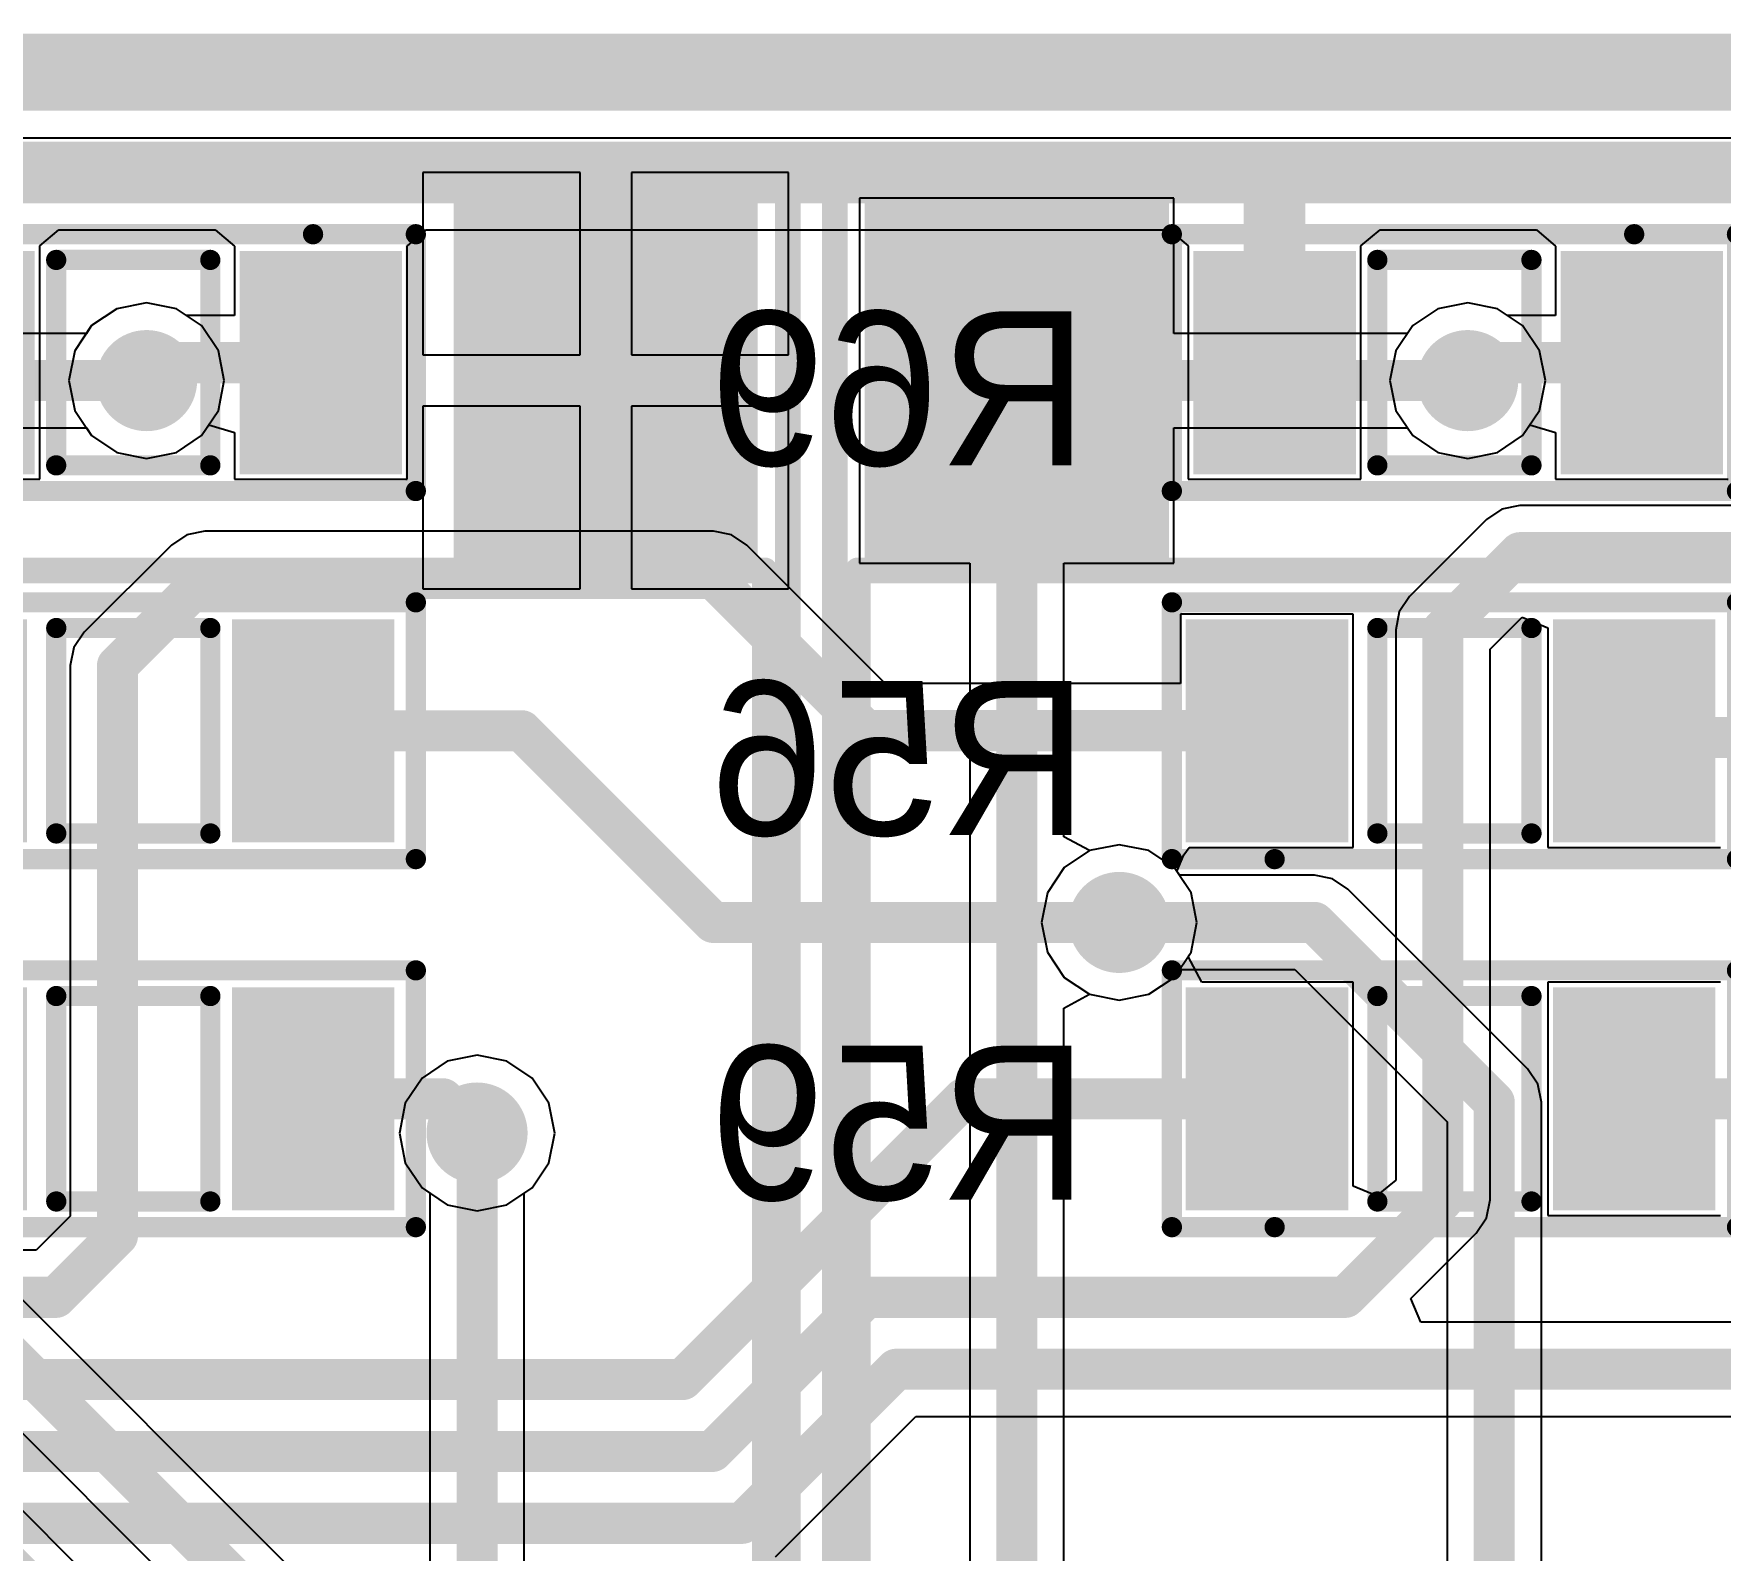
# Model space of a CAD drawing. Header units: millimetres. Extents: x 3.6 to 6.79, y 1.07 to 2.73.
# Drawn here: x 3.9997 to 4.328, y 2.4388 to 2.734 of the extents above; entities that cross this region are included whole.
import ezdxf

# ---------------------------------------------------------------- set-up
doc = ezdxf.new("R2010")
doc.units = ezdxf.units.MM
doc.header["$MEASUREMENT"] = 0
for name, color, linetype in [('BottomLayer', 5, 'Continuous'), ('BottomOverlay', 54, 'Continuous'), ('BottomPaste', 16, 'Continuous'), ('BottomSolder', 6, 'Continuous'), ('KeepOutLayer', 6, 'Continuous'), ('Mechanical15', 56, 'Continuous'), ('MidLayer1', 16, 'Continuous'), ('MidLayer2', 76, 'Continuous'), ('MultiLayer', 9, 'Continuous'), ('TopLayer', 1, 'Continuous'), ('TopOverlay', 2, 'Continuous'), ('TopPaste', 8, 'Continuous'), ('TopSolder', 216, 'Continuous'), ('ViaHoleLayer', 16, 'Continuous')]:
    doc.layers.add(name, color=color, linetype=linetype)

# ---------------------------------------------------------------- blocks, each defined once
blk = doc.blocks.new('SW2_SMD_31')
at = {"layer": 'Mechanical15', "const_width": 0.005}
for points in [[(-0.19685, 0.12402), (0.19685, 0.12402)], [(0.19685, 0.12402), (0.19685, -0.12402)]]:
    blk.add_lwpolyline(points, dxfattribs=at)
at = {"layer": 'Mechanical15', "const_width": 0.0025}
blk.add_lwpolyline([(0.1956, 0.12402, 1), (0.1981, 0.12402, 1)], format="xyb", close=True, dxfattribs=at)
blk.add_lwpolyline([(0.1956, 0.12402, 1), (0.1981, 0.12402, 1)], format="xyb", close=True, dxfattribs=at)
at = {"layer": 'TopLayer'}
blk.add_solid([(0.12598, 0.06299), (0.18701, 0.06299), (0.12598, 0.11417), (0.18701, 0.11417)], dxfattribs=at)
at = {"layer": 'TopOverlay', "const_width": 0.005}
for points in [[(-0.11955, 0.11955), (0.11955, 0.11955)], [(0.11955, 0.11955), (0.11955, -0.11955)]]:
    blk.add_lwpolyline(points, dxfattribs=at)
at = {"layer": 'TopOverlay', "const_width": 0.0025}
blk.add_lwpolyline([(0.1183, 0.11955, 1), (0.1208, 0.11955, 1)], format="xyb", close=True, dxfattribs=at)
blk.add_lwpolyline([(0.1183, 0.11955, 1), (0.1208, 0.11955, 1)], format="xyb", close=True, dxfattribs=at)
at = {"layer": 'TopPaste'}
blk.add_solid([(0.12598, 0.06299), (0.18701, 0.06299), (0.12598, 0.11417), (0.18701, 0.11417)], dxfattribs=at)
at = {"layer": 'TopSolder'}
blk.add_solid([(0.12198, 0.05899), (0.19101, 0.05899), (0.12198, 0.11817), (0.19101, 0.11817)], dxfattribs=at)
blk = doc.blocks.new('SW2_SMD_32')
at = {"layer": 'Mechanical15', "const_width": 0.005}
for points in [[(0.19685, 0.12402), (0.19685, -0.12402)], [(-0.19685, -0.12402), (0.19685, -0.12402)]]:
    blk.add_lwpolyline(points, dxfattribs=at)
at = {"layer": 'Mechanical15', "const_width": 0.0025}
blk.add_lwpolyline([(0.1956, -0.12402, 1), (0.1981, -0.12402, 1)], format="xyb", close=True, dxfattribs=at)
blk.add_lwpolyline([(0.1956, -0.12402, 1), (0.1981, -0.12402, 1)], format="xyb", close=True, dxfattribs=at)
at = {"layer": 'TopLayer'}
blk.add_solid([(0.12598, -0.11417), (0.18701, -0.11417), (0.12598, -0.06299), (0.18701, -0.06299)], dxfattribs=at)
at = {"layer": 'TopOverlay', "const_width": 0.005}
for points in [[(0.11955, 0.11955), (0.11955, -0.11955)], [(-0.11955, -0.11955), (0.11955, -0.11955)]]:
    blk.add_lwpolyline(points, dxfattribs=at)
at = {"layer": 'TopOverlay', "const_width": 0.0025}
blk.add_lwpolyline([(0.1183, -0.11955, 1), (0.1208, -0.11955, 1)], format="xyb", close=True, dxfattribs=at)
blk.add_lwpolyline([(0.1183, -0.11955, 1), (0.1208, -0.11955, 1)], format="xyb", close=True, dxfattribs=at)
at = {"layer": 'TopPaste'}
blk.add_solid([(0.12598, -0.11417), (0.18701, -0.11417), (0.12598, -0.06299), (0.18701, -0.06299)], dxfattribs=at)
at = {"layer": 'TopSolder'}
blk.add_solid([(0.12198, -0.11817), (0.19101, -0.11817), (0.12198, -0.05899), (0.19101, -0.05899)], dxfattribs=at)
blk = doc.blocks.new('RES_SMD_0603_B_47')
at = {"layer": 'BottomLayer'}
for points in [[(-0.04681, -0.01772), (-0.02319, -0.01772), (-0.04681, 0.01772), (-0.02319, 0.01772)], [(0.02468, -0.01772), (0.0483, -0.01772), (0.02468, 0.01771), (0.0483, 0.01771)]]:
    blk.add_solid(points, dxfattribs=at)
at = {"layer": 'BottomOverlay', "const_width": 0.00394}
for points in [[(-0.055, 0.025), (0.035, 0.025)], [(-0.055, -0.025), (-0.055, 0.025)], [(0.035, 0.025), (0.055, 0.025)], [(0.055, -0.025), (0.055, 0.025)], [(-0.015, 0.02), (0.015, 0.02)], [(-0.015, -0.02), (-0.015, 0.02)], [(0.015, -0.02), (0.015, 0.02)], [(-0.015, -0.02), (0.015, -0.02)], [(-0.055, -0.025), (0.055, -0.025)]]:
    blk.add_lwpolyline(points, dxfattribs=at)
at = {"layer": 'BottomOverlay', "const_width": 0.00197}
for points in [[(-0.05599, 0.025, 1), (-0.05402, 0.025, 1)], [(-0.05599, 0.025, 1), (-0.05402, 0.025, 1)], [(0.03401, 0.025, 1), (0.03598, 0.025, 1)], [(0.03401, 0.025, 1), (0.03598, 0.025, 1)], [(0.05401, 0.025, 1), (0.05598, 0.025, 1)], [(0.05401, 0.025, 1), (0.05598, 0.025, 1)], [(-0.01599, 0.02, 1), (-0.01402, 0.02, 1)], [(-0.01599, 0.02, 1), (-0.01402, 0.02, 1)], [(0.01401, 0.02, 1), (0.01598, 0.02, 1)], [(0.01401, 0.02, 1), (0.01598, 0.02, 1)], [(-0.01599, -0.02, 1), (-0.01402, -0.02, 1)], [(-0.01599, -0.02, 1), (-0.01402, -0.02, 1)], [(0.01401, -0.02, 1), (0.01598, -0.02, 1)], [(0.01401, -0.02, 1), (0.01598, -0.02, 1)], [(-0.05599, -0.025, 1), (-0.05402, -0.025, 1)], [(-0.05599, -0.025, 1), (-0.05402, -0.025, 1)], [(0.05401, -0.025, 1), (0.05598, -0.025, 1)], [(0.05401, -0.025, 1), (0.05598, -0.025, 1)]]:
    blk.add_lwpolyline(points, format="xyb", close=True, dxfattribs=at)
at = {"layer": 'BottomPaste'}
for points in [[(-0.04681, -0.01772), (-0.02319, -0.01772), (-0.04681, 0.01772), (-0.02319, 0.01772)], [(0.02468, -0.01772), (0.0483, -0.01772), (0.02468, 0.01771), (0.0483, 0.01771)]]:
    blk.add_solid(points, dxfattribs=at)
at = {"layer": 'BottomSolder'}
for points in [[(-0.05081, -0.02172), (-0.01919, -0.02172), (-0.05081, 0.02172), (-0.01919, 0.02172)], [(0.02068, -0.02172), (0.0523, -0.02172), (0.02068, 0.02171), (0.0523, 0.02171)]]:
    blk.add_solid(points, dxfattribs=at)
blk = doc.blocks.new('RES_SMD_0603_B_48')
at = {"layer": 'BottomLayer'}
for points in [[(-0.04681, -0.01772), (-0.02319, -0.01772), (-0.04681, 0.01772), (-0.02319, 0.01772)], [(0.02468, -0.01772), (0.0483, -0.01772), (0.02468, 0.01771), (0.0483, 0.01771)]]:
    blk.add_solid(points, dxfattribs=at)
at = {"layer": 'BottomOverlay', "const_width": 0.00394}
for points in [[(-0.055, 0.025), (0.035, 0.025)], [(-0.055, -0.025), (-0.055, 0.025)], [(0.035, 0.025), (0.055, 0.025)], [(0.055, -0.025), (0.055, 0.025)], [(-0.015, 0.02), (0.015, 0.02)], [(-0.015, -0.02), (-0.015, 0.02)], [(0.015, -0.02), (0.015, 0.02)], [(-0.015, -0.02), (0.015, -0.02)], [(-0.055, -0.025), (0.055, -0.025)]]:
    blk.add_lwpolyline(points, dxfattribs=at)
at = {"layer": 'BottomOverlay', "const_width": 0.00197}
for points in [[(-0.05599, 0.025, 1), (-0.05402, 0.025, 1)], [(-0.05599, 0.025, 1), (-0.05402, 0.025, 1)], [(0.03401, 0.025, 1), (0.03598, 0.025, 1)], [(0.03401, 0.025, 1), (0.03598, 0.025, 1)], [(0.05401, 0.025, 1), (0.05598, 0.025, 1)], [(0.05401, 0.025, 1), (0.05598, 0.025, 1)], [(-0.01599, 0.02, 1), (-0.01402, 0.02, 1)], [(-0.01599, 0.02, 1), (-0.01402, 0.02, 1)], [(0.01401, 0.02, 1), (0.01598, 0.02, 1)], [(0.01401, 0.02, 1), (0.01598, 0.02, 1)], [(-0.01599, -0.02, 1), (-0.01402, -0.02, 1)], [(-0.01599, -0.02, 1), (-0.01402, -0.02, 1)], [(0.01401, -0.02, 1), (0.01598, -0.02, 1)], [(0.01401, -0.02, 1), (0.01598, -0.02, 1)], [(-0.05599, -0.025, 1), (-0.05402, -0.025, 1)], [(-0.05599, -0.025, 1), (-0.05402, -0.025, 1)], [(0.05401, -0.025, 1), (0.05598, -0.025, 1)], [(0.05401, -0.025, 1), (0.05598, -0.025, 1)]]:
    blk.add_lwpolyline(points, format="xyb", close=True, dxfattribs=at)
at = {"layer": 'BottomPaste'}
for points in [[(-0.04681, -0.01772), (-0.02319, -0.01772), (-0.04681, 0.01772), (-0.02319, 0.01772)], [(0.02468, -0.01772), (0.0483, -0.01772), (0.02468, 0.01771), (0.0483, 0.01771)]]:
    blk.add_solid(points, dxfattribs=at)
at = {"layer": 'BottomSolder'}
for points in [[(-0.05081, -0.02172), (-0.01919, -0.02172), (-0.05081, 0.02172), (-0.01919, 0.02172)], [(0.02068, -0.02172), (0.0523, -0.02172), (0.02068, 0.02171), (0.0523, 0.02171)]]:
    blk.add_solid(points, dxfattribs=at)
blk = doc.blocks.new('RES_SMD_0603_B_66')
at = {"layer": 'BottomLayer'}
for points in [[(-0.04681, -0.01772), (-0.02319, -0.01772), (-0.04681, 0.01772), (-0.02319, 0.01772)], [(0.02468, -0.01772), (0.0483, -0.01772), (0.02468, 0.01771), (0.0483, 0.01771)]]:
    blk.add_solid(points, dxfattribs=at)
at = {"layer": 'BottomOverlay', "const_width": 0.00394}
for points in [[(0.035, 0.025), (-0.055, 0.025)], [(-0.055, 0.025), (-0.055, -0.025)], [(0.055, 0.025), (0.035, 0.025)], [(0.055, 0.025), (0.055, -0.025)], [(0.015, 0.02), (-0.015, 0.02)], [(-0.015, 0.02), (-0.015, -0.02)], [(0.015, 0.02), (0.015, -0.02)], [(0.015, -0.02), (-0.015, -0.02)], [(0.055, -0.025), (-0.055, -0.025)]]:
    blk.add_lwpolyline(points, dxfattribs=at)
at = {"layer": 'BottomOverlay', "const_width": 0.00197}
for points in [[(-0.05599, 0.025, 1), (-0.05402, 0.025, 1)], [(-0.05599, 0.025, 1), (-0.05402, 0.025, 1)], [(0.03401, 0.025, 1), (0.03598, 0.025, 1)], [(0.03401, 0.025, 1), (0.03598, 0.025, 1)], [(0.05401, 0.025, 1), (0.05598, 0.025, 1)], [(0.05401, 0.025, 1), (0.05598, 0.025, 1)], [(-0.01599, 0.02, 1), (-0.01402, 0.02, 1)], [(-0.01599, 0.02, 1), (-0.01402, 0.02, 1)], [(0.01401, 0.02, 1), (0.01598, 0.02, 1)], [(0.01401, 0.02, 1), (0.01598, 0.02, 1)], [(-0.01599, -0.02, 1), (-0.01402, -0.02, 1)], [(-0.01599, -0.02, 1), (-0.01402, -0.02, 1)], [(0.01401, -0.02, 1), (0.01598, -0.02, 1)], [(0.01401, -0.02, 1), (0.01598, -0.02, 1)], [(-0.05599, -0.025, 1), (-0.05402, -0.025, 1)], [(-0.05599, -0.025, 1), (-0.05402, -0.025, 1)], [(0.05401, -0.025, 1), (0.05598, -0.025, 1)], [(0.05401, -0.025, 1), (0.05598, -0.025, 1)]]:
    blk.add_lwpolyline(points, format="xyb", close=True, dxfattribs=at)
at = {"layer": 'BottomPaste'}
for points in [[(-0.04681, -0.01772), (-0.02319, -0.01772), (-0.04681, 0.01772), (-0.02319, 0.01772)], [(0.02468, -0.01772), (0.0483, -0.01772), (0.02468, 0.01771), (0.0483, 0.01771)]]:
    blk.add_solid(points, dxfattribs=at)
at = {"layer": 'BottomSolder'}
for points in [[(-0.05081, -0.02172), (-0.01919, -0.02172), (-0.05081, 0.02172), (-0.01919, 0.02172)], [(0.02068, -0.02172), (0.0523, -0.02172), (0.02068, 0.02171), (0.0523, 0.02171)]]:
    blk.add_solid(points, dxfattribs=at)
blk = doc.blocks.new('RES_SMD_0603_B_67')
at = {"layer": 'BottomLayer'}
for points in [[(-0.04681, -0.01772), (-0.02319, -0.01772), (-0.04681, 0.01772), (-0.02319, 0.01772)], [(0.02468, -0.01772), (0.0483, -0.01772), (0.02468, 0.01771), (0.0483, 0.01771)]]:
    blk.add_solid(points, dxfattribs=at)
at = {"layer": 'BottomOverlay', "const_width": 0.00394}
for points in [[(0.035, 0.025), (-0.055, 0.025)], [(-0.055, 0.025), (-0.055, -0.025)], [(0.055, 0.025), (0.035, 0.025)], [(0.055, 0.025), (0.055, -0.025)], [(0.015, 0.02), (-0.015, 0.02)], [(-0.015, 0.02), (-0.015, -0.02)], [(0.015, 0.02), (0.015, -0.02)], [(0.015, -0.02), (-0.015, -0.02)], [(0.055, -0.025), (-0.055, -0.025)]]:
    blk.add_lwpolyline(points, dxfattribs=at)
at = {"layer": 'BottomOverlay', "const_width": 0.00197}
for points in [[(-0.05599, 0.025, 1), (-0.05402, 0.025, 1)], [(-0.05599, 0.025, 1), (-0.05402, 0.025, 1)], [(0.03401, 0.025, 1), (0.03598, 0.025, 1)], [(0.03401, 0.025, 1), (0.03598, 0.025, 1)], [(0.05401, 0.025, 1), (0.05598, 0.025, 1)], [(0.05401, 0.025, 1), (0.05598, 0.025, 1)], [(-0.01599, 0.02, 1), (-0.01402, 0.02, 1)], [(-0.01599, 0.02, 1), (-0.01402, 0.02, 1)], [(0.01401, 0.02, 1), (0.01598, 0.02, 1)], [(0.01401, 0.02, 1), (0.01598, 0.02, 1)], [(-0.01599, -0.02, 1), (-0.01402, -0.02, 1)], [(-0.01599, -0.02, 1), (-0.01402, -0.02, 1)], [(0.01401, -0.02, 1), (0.01598, -0.02, 1)], [(0.01401, -0.02, 1), (0.01598, -0.02, 1)], [(-0.05599, -0.025, 1), (-0.05402, -0.025, 1)], [(-0.05599, -0.025, 1), (-0.05402, -0.025, 1)], [(0.05401, -0.025, 1), (0.05598, -0.025, 1)], [(0.05401, -0.025, 1), (0.05598, -0.025, 1)]]:
    blk.add_lwpolyline(points, format="xyb", close=True, dxfattribs=at)
at = {"layer": 'BottomPaste'}
for points in [[(-0.04681, -0.01772), (-0.02319, -0.01772), (-0.04681, 0.01772), (-0.02319, 0.01772)], [(0.02468, -0.01772), (0.0483, -0.01772), (0.02468, 0.01771), (0.0483, 0.01771)]]:
    blk.add_solid(points, dxfattribs=at)
at = {"layer": 'BottomSolder'}
for points in [[(-0.05081, -0.02172), (-0.01919, -0.02172), (-0.05081, 0.02172), (-0.01919, 0.02172)], [(0.02068, -0.02172), (0.0523, -0.02172), (0.02068, 0.02171), (0.0523, 0.02171)]]:
    blk.add_solid(points, dxfattribs=at)
blk = doc.blocks.new('RES_SMD_0603_B_68')
at = {"layer": 'BottomLayer'}
for points in [[(-0.04681, -0.01772), (-0.02319, -0.01772), (-0.04681, 0.01772), (-0.02319, 0.01772)], [(0.02468, -0.01772), (0.0483, -0.01772), (0.02468, 0.01771), (0.0483, 0.01771)]]:
    blk.add_solid(points, dxfattribs=at)
at = {"layer": 'BottomOverlay', "const_width": 0.00394}
for points in [[(0.035, 0.025), (-0.055, 0.025)], [(-0.055, 0.025), (-0.055, -0.025)], [(0.055, 0.025), (0.035, 0.025)], [(0.055, 0.025), (0.055, -0.025)], [(0.015, 0.02), (-0.015, 0.02)], [(-0.015, 0.02), (-0.015, -0.02)], [(0.015, 0.02), (0.015, -0.02)], [(0.015, -0.02), (-0.015, -0.02)], [(0.055, -0.025), (-0.055, -0.025)]]:
    blk.add_lwpolyline(points, dxfattribs=at)
at = {"layer": 'BottomOverlay', "const_width": 0.00197}
for points in [[(-0.05599, 0.025, 1), (-0.05402, 0.025, 1)], [(-0.05599, 0.025, 1), (-0.05402, 0.025, 1)], [(0.03401, 0.025, 1), (0.03598, 0.025, 1)], [(0.03401, 0.025, 1), (0.03598, 0.025, 1)], [(0.05401, 0.025, 1), (0.05598, 0.025, 1)], [(0.05401, 0.025, 1), (0.05598, 0.025, 1)], [(-0.01599, 0.02, 1), (-0.01402, 0.02, 1)], [(-0.01599, 0.02, 1), (-0.01402, 0.02, 1)], [(0.01401, 0.02, 1), (0.01598, 0.02, 1)], [(0.01401, 0.02, 1), (0.01598, 0.02, 1)], [(-0.01599, -0.02, 1), (-0.01402, -0.02, 1)], [(-0.01599, -0.02, 1), (-0.01402, -0.02, 1)], [(0.01401, -0.02, 1), (0.01598, -0.02, 1)], [(0.01401, -0.02, 1), (0.01598, -0.02, 1)], [(-0.05599, -0.025, 1), (-0.05402, -0.025, 1)], [(-0.05599, -0.025, 1), (-0.05402, -0.025, 1)], [(0.05401, -0.025, 1), (0.05598, -0.025, 1)], [(0.05401, -0.025, 1), (0.05598, -0.025, 1)]]:
    blk.add_lwpolyline(points, format="xyb", close=True, dxfattribs=at)
at = {"layer": 'BottomPaste'}
for points in [[(-0.04681, -0.01772), (-0.02319, -0.01772), (-0.04681, 0.01772), (-0.02319, 0.01772)], [(0.02468, -0.01772), (0.0483, -0.01772), (0.02468, 0.01771), (0.0483, 0.01771)]]:
    blk.add_solid(points, dxfattribs=at)
at = {"layer": 'BottomSolder'}
for points in [[(-0.05081, -0.02172), (-0.01919, -0.02172), (-0.05081, 0.02172), (-0.01919, 0.02172)], [(0.02068, -0.02172), (0.0523, -0.02172), (0.02068, 0.02171), (0.0523, 0.02171)]]:
    blk.add_solid(points, dxfattribs=at)
blk = doc.blocks.new('RES_SMD_0603_B_69')
at = {"layer": 'BottomLayer'}
for points in [[(-0.04681, -0.01772), (-0.02319, -0.01772), (-0.04681, 0.01772), (-0.02319, 0.01772)], [(0.02468, -0.01772), (0.0483, -0.01772), (0.02468, 0.01771), (0.0483, 0.01771)]]:
    blk.add_solid(points, dxfattribs=at)
at = {"layer": 'BottomOverlay', "const_width": 0.00394}
for points in [[(0.035, 0.025), (-0.055, 0.025)], [(-0.055, 0.025), (-0.055, -0.025)], [(0.055, 0.025), (0.035, 0.025)], [(0.055, 0.025), (0.055, -0.025)], [(0.015, 0.02), (-0.015, 0.02)], [(-0.015, 0.02), (-0.015, -0.02)], [(0.015, 0.02), (0.015, -0.02)], [(0.015, -0.02), (-0.015, -0.02)], [(0.055, -0.025), (-0.055, -0.025)]]:
    blk.add_lwpolyline(points, dxfattribs=at)
at = {"layer": 'BottomOverlay', "const_width": 0.00197}
for points in [[(-0.05599, 0.025, 1), (-0.05402, 0.025, 1)], [(-0.05599, 0.025, 1), (-0.05402, 0.025, 1)], [(0.03401, 0.025, 1), (0.03598, 0.025, 1)], [(0.03401, 0.025, 1), (0.03598, 0.025, 1)], [(0.05401, 0.025, 1), (0.05598, 0.025, 1)], [(0.05401, 0.025, 1), (0.05598, 0.025, 1)], [(-0.01599, 0.02, 1), (-0.01402, 0.02, 1)], [(-0.01599, 0.02, 1), (-0.01402, 0.02, 1)], [(0.01401, 0.02, 1), (0.01598, 0.02, 1)], [(0.01401, 0.02, 1), (0.01598, 0.02, 1)], [(-0.01599, -0.02, 1), (-0.01402, -0.02, 1)], [(-0.01599, -0.02, 1), (-0.01402, -0.02, 1)], [(0.01401, -0.02, 1), (0.01598, -0.02, 1)], [(0.01401, -0.02, 1), (0.01598, -0.02, 1)], [(-0.05599, -0.025, 1), (-0.05402, -0.025, 1)], [(-0.05599, -0.025, 1), (-0.05402, -0.025, 1)], [(0.05401, -0.025, 1), (0.05598, -0.025, 1)], [(0.05401, -0.025, 1), (0.05598, -0.025, 1)]]:
    blk.add_lwpolyline(points, format="xyb", close=True, dxfattribs=at)
at = {"layer": 'BottomPaste'}
for points in [[(-0.04681, -0.01772), (-0.02319, -0.01772), (-0.04681, 0.01772), (-0.02319, 0.01772)], [(0.02468, -0.01772), (0.0483, -0.01772), (0.02468, 0.01771), (0.0483, 0.01771)]]:
    blk.add_solid(points, dxfattribs=at)
at = {"layer": 'BottomSolder'}
for points in [[(-0.05081, -0.02172), (-0.01919, -0.02172), (-0.05081, 0.02172), (-0.01919, 0.02172)], [(0.02068, -0.02172), (0.0523, -0.02172), (0.02068, 0.02171), (0.0523, 0.02171)]]:
    blk.add_solid(points, dxfattribs=at)

msp = doc.modelspace()

# ---------------------------------------------------------------- linework, layer by layer
at = {"layer": 'BottomLayer'}
for p, q in [((4.00089, 2.69272), (4.0046, 2.69583)), ((4.0046, 2.69583), (4.03505, 2.69583)), ((4.03505, 2.69583), (4.03876, 2.69271)), ((4.07238, 2.69271), (4.07609, 2.69583)), ((4.07609, 2.69583), (4.22073, 2.69583)), ((4.22073, 2.69583), (4.22444, 2.69272)), ((4.25806, 2.69272), (4.26177, 2.69583)), ((4.26177, 2.69583), (4.29222, 2.69583)), ((4.29222, 2.69583), (4.29593, 2.69271)), ((4.00089, 2.64728), (4.00089, 2.69272)), ((4.03876, 2.69271), (4.03876, 2.69083)), ((4.07238, 2.69083), (4.07238, 2.69271)), ((4.22444, 2.69272), (4.22444, 2.64728)), ((4.25806, 2.64728), (4.25806, 2.69272)), ((4.29593, 2.69271), (4.29593, 2.69083)), ((4.03876, 2.69083), (4.03876, 2.67917)), ((4.07238, 2.64728), (4.07238, 2.69083)), ((4.29593, 2.69083), (4.29593, 2.67917)), ((4.01587, 2.68048), (4.01096, 2.6772)), ((4.02166, 2.68163), (4.01587, 2.68048)), ((4.02746, 2.68048), (4.02166, 2.68163)), ((4.02941, 2.67917), (4.02746, 2.68048)), ((4.03876, 2.67917), (4.02941, 2.67917)), ((4.27304, 2.68048), (4.26813, 2.6772)), ((4.27883, 2.68163), (4.27304, 2.68048)), ((4.28463, 2.68048), (4.27883, 2.68163)), ((4.28658, 2.67917), (4.28463, 2.68048)), ((4.29593, 2.67917), (4.28658, 2.67917)), ((4.01096, 2.6772), (4.00768, 2.67229)), ((4.26813, 2.6772), (4.26485, 2.67229)), ((4.00768, 2.67229), (4.00653, 2.6665)), ((4.26485, 2.67229), (4.2637, 2.6665)), ((4.00653, 2.6665), (4.00768, 2.6607)), ((4.2637, 2.6665), (4.26485, 2.6607)), ((4.00768, 2.6607), (4.01096, 2.6558)), ((4.26485, 2.6607), (4.26813, 2.6558)), ((4.03237, 2.6558), (4.03376, 2.65788)), ((4.03376, 2.65788), (4.03876, 2.65637)), ((4.03876, 2.65637), (4.03876, 2.64728)), ((4.28953, 2.6558), (4.29093, 2.65788)), ((4.29093, 2.65788), (4.29593, 2.65637)), ((4.29593, 2.65637), (4.29593, 2.64728)), ((4.01096, 2.6558), (4.01587, 2.65251)), ((4.02746, 2.65251), (4.03237, 2.6558)), ((4.26813, 2.6558), (4.27304, 2.65251)), ((4.28463, 2.65251), (4.28953, 2.6558)), ((4.01587, 2.65251), (4.02166, 2.65136)), ((4.02166, 2.65136), (4.02746, 2.65251)), ((4.27304, 2.65251), (4.27883, 2.65136)), ((4.27883, 2.65136), (4.28463, 2.65251)), ((3.96727, 2.64728), (4.00089, 2.64728)), ((4.03876, 2.64728), (4.07238, 2.64728)), ((4.22444, 2.64728), (4.25806, 2.64728)), ((4.29593, 2.64728), (4.32955, 2.64728)), ((4.28549, 2.64148), (4.28251, 2.63949)), ((4.289, 2.64218), (4.28549, 2.64148)), ((4.382, 2.64218), (4.289, 2.64218)), ((4.02949, 2.63648), (4.02651, 2.63449)), ((4.033, 2.63718), (4.02949, 2.63648)), ((4.132, 2.63718), (4.033, 2.63718)), ((4.13551, 2.63648), (4.132, 2.63718)), ((4.13849, 2.63449), (4.13551, 2.63648)), ((4.28251, 2.63949), (4.26751, 2.62449)), ((4.02651, 2.63449), (4.00951, 2.61749)), ((4.16546, 2.60751), (4.13849, 2.63449)), ((4.26751, 2.62449), (4.26552, 2.62151)), ((4.25657, 2.62105), (4.22295, 2.62105)), ((4.22295, 2.62105), (4.22295, 2.60751)), ((4.25657, 2.57562), (4.25657, 2.62105)), ((4.26552, 2.62151), (4.26482, 2.618)), ((4.28318, 2.6142), (4.28944, 2.62046)), ((4.28944, 2.62046), (4.29444, 2.61839)), ((4.00951, 2.61749), (4.00752, 2.61451)), ((4.26482, 2.618), (4.26482, 2.51083)), ((4.29444, 2.61839), (4.29444, 2.57562)), ((4.00752, 2.61451), (4.00682, 2.611)), ((4.28318, 2.507), (4.28318, 2.6142)), ((4.00682, 2.611), (4.00682, 2.5038)), ((4.22295, 2.60751), (4.16546, 2.60751)), ((4.22222, 2.57092), (4.22356, 2.57418)), ((4.22356, 2.57418), (4.22464, 2.57562)), ((4.22464, 2.57562), (4.22743, 2.57562)), ((4.22743, 2.57562), (4.25657, 2.57562)), ((4.29444, 2.57562), (4.32806, 2.57562)), ((4.22262, 2.57033), (4.22222, 2.57092)), ((4.22498, 2.56679), (4.22262, 2.57033)), ((4.22613, 2.561), (4.22498, 2.56679)), ((4.22498, 2.55521), (4.22613, 2.561)), ((4.22443, 2.55439), (4.22498, 2.55521)), ((4.22711, 2.54939), (4.22443, 2.55439)), ((4.25657, 2.54939), (4.22711, 2.54939)), ((4.25657, 2.50962), (4.25657, 2.54939)), ((4.32806, 2.54938), (4.29444, 2.54938)), ((4.29444, 2.54938), (4.29444, 2.50395)), ((4.26109, 2.50775), (4.25657, 2.50962)), ((4.26482, 2.51083), (4.26109, 2.50775)), ((4.28248, 2.50349), (4.28318, 2.507)), ((4.00682, 2.5038), (4.0002, 2.49718)), ((4.28049, 2.50051), (4.28248, 2.50349)), ((4.29444, 2.50395), (4.32806, 2.50395)), ((4.26777, 2.4878), (4.28049, 2.50051)), ((4.0002, 2.49718), (3.86328, 2.49718)), ((4.26969, 2.48318), (4.26777, 2.4878)), ((4.3492, 2.48318), (4.26969, 2.48318)), ((4.14409, 2.43751), (4.1714, 2.46482)), ((4.1714, 2.46482), (4.353, 2.46482))]:
    msp.add_line(p, q, dxfattribs=at)
for points, const_width in [([(3.988, 2.70704), (4.24, 2.70704)], 0.012), ([(4.24, 2.70704), (4.501, 2.70704)], 0.012), ([(4.24, 2.70704), (4.24125, 2.70579)], 0.012), ([(4.24125, 2.67), (4.24125, 2.70579)], 0.012), ([(4.02166, 2.6665), (4.02516, 2.67)], 0.008), ([(4.02516, 2.67), (4.05557, 2.67)], 0.008), ([(4.27883, 2.6665), (4.28233, 2.67)], 0.008), ([(4.28233, 2.67), (4.31274, 2.67)], 0.008), ([(4.274, 2.618), (4.289, 2.633)], 0.008), ([(4.289, 2.633), (4.382, 2.633)], 0.008), ([(4.016, 2.611), (4.033, 2.628)], 0.008), ([(4.033, 2.628), (4.132, 2.628)], 0.008), ([(4.132, 2.628), (4.16166, 2.59834)], 0.008), ([(4.274, 2.507), (4.274, 2.618)], 0.008), ([(4.016, 2.5), (4.016, 2.611)], 0.008), ([(4.05408, 2.59833), (4.09467, 2.59833)], 0.008), ([(4.09467, 2.59833), (4.132, 2.561)], 0.008), ([(4.16166, 2.59834), (4.23976, 2.59834)], 0.008), ([(4.31125, 2.59833), (4.31258, 2.597)], 0.008), ([(4.31258, 2.597), (4.352, 2.597)], 0.008), ([(4.132, 2.561), (4.211, 2.561)], 0.008), ([(4.05408, 2.52667), (4.07933, 2.52667)], 0.008), ([(4.07933, 2.52667), (4.086, 2.52)], 0.008), ([(4.126, 2.472), (4.18067, 2.52667)], 0.008), ([(4.18067, 2.52667), (4.23976, 2.52667)], 0.008), ([(4.31125, 2.52667), (4.36367, 2.52667)], 0.008), ([(4.255, 2.488), (4.274, 2.507)], 0.008), ([(4.004, 2.488), (4.016, 2.5)], 0.008), ([(3.8544, 2.488), (4.004, 2.488)], 0.008), ([(4.1318, 2.458), (4.1618, 2.488)], 0.008), ([(4.1618, 2.488), (4.255, 2.488)], 0.008), ([(3.8582, 2.472), (4.126, 2.472)], 0.008), ([(4.1376, 2.444), (4.1676, 2.474)], 0.008), ([(4.1676, 2.474), (4.353, 2.474)], 0.008), ([(3.86399, 2.458), (4.1318, 2.458)], 0.008), ([(3.895, 2.444), (4.1376, 2.444)], 0.008)]:
    msp.add_lwpolyline(points, dxfattribs=dict(at, const_width=const_width))
for points, const_width in [([(4.237, 2.70704, 1), (4.243, 2.70704, 1)], 0.006), ([(4.237, 2.70704, 1), (4.243, 2.70704, 1)], 0.006), ([(4.237, 2.70704, 1), (4.243, 2.70704, 1)], 0.006), ([(4.23825, 2.70579, 1), (4.24425, 2.70579, 1)], 0.006), ([(4.23825, 2.70579, 1), (4.24425, 2.70579, 1)], 0.006), ([(4.01674, 2.6665, 1), (4.02659, 2.6665, 1)], 0.00984), ([(4.23825, 2.67, 1), (4.24425, 2.67, 1)], 0.006), ([(4.27391, 2.6665, 1), (4.28376, 2.6665, 1)], 0.00984), ([(4.02316, 2.67, 1), (4.02716, 2.67, 1)], 0.004), ([(4.02316, 2.67, 1), (4.02716, 2.67, 1)], 0.004), ([(4.05357, 2.67, 1), (4.05757, 2.67, 1)], 0.004), ([(4.28033, 2.67, 1), (4.28433, 2.67, 1)], 0.004), ([(4.28033, 2.67, 1), (4.28433, 2.67, 1)], 0.004), ([(4.31074, 2.67, 1), (4.31474, 2.67, 1)], 0.004), ([(4.01966, 2.6665, 1), (4.02367, 2.6665, 1)], 0.004), ([(4.27683, 2.6665, 1), (4.28083, 2.6665, 1)], 0.004), ([(4.287, 2.633, 1), (4.291, 2.633, 1)], 0.004), ([(4.287, 2.633, 1), (4.291, 2.633, 1)], 0.004), ([(4.031, 2.628, 1), (4.035, 2.628, 1)], 0.004), ([(4.031, 2.628, 1), (4.035, 2.628, 1)], 0.004), ([(4.13, 2.628, 1), (4.134, 2.628, 1)], 0.004), ([(4.13, 2.628, 1), (4.134, 2.628, 1)], 0.004), ([(4.272, 2.618, 1), (4.276, 2.618, 1)], 0.004), ([(4.272, 2.618, 1), (4.276, 2.618, 1)], 0.004), ([(4.014, 2.611, 1), (4.018, 2.611, 1)], 0.004), ([(4.014, 2.611, 1), (4.018, 2.611, 1)], 0.004), ([(4.05208, 2.59833, 1), (4.05608, 2.59833, 1)], 0.004), ([(4.09267, 2.59833, 1), (4.09667, 2.59833, 1)], 0.004), ([(4.09267, 2.59833, 1), (4.09667, 2.59833, 1)], 0.004), ([(4.15966, 2.59834, 1), (4.16366, 2.59834, 1)], 0.004), ([(4.15966, 2.59834, 1), (4.16366, 2.59834, 1)], 0.004), ([(4.23776, 2.59834, 1), (4.24176, 2.59834, 1)], 0.004), ([(4.30925, 2.59833, 1), (4.31325, 2.59833, 1)], 0.004), ([(4.31058, 2.597, 1), (4.31458, 2.597, 1)], 0.004), ([(4.31058, 2.597, 1), (4.31458, 2.597, 1)], 0.004), ([(4.20608, 2.561, 1), (4.21592, 2.561, 1)], 0.00984), ([(4.13, 2.561, 1), (4.134, 2.561, 1)], 0.004), ([(4.13, 2.561, 1), (4.134, 2.561, 1)], 0.004), ([(4.209, 2.561, 1), (4.213, 2.561, 1)], 0.004), ([(4.05208, 2.52667, 1), (4.05608, 2.52667, 1)], 0.004), ([(4.07733, 2.52667, 1), (4.08133, 2.52667, 1)], 0.004), ([(4.07733, 2.52667, 1), (4.08133, 2.52667, 1)], 0.004), ([(4.08108, 2.52, 1), (4.09092, 2.52, 1)], 0.00984), ([(4.17867, 2.52667, 1), (4.18267, 2.52667, 1)], 0.004), ([(4.17867, 2.52667, 1), (4.18267, 2.52667, 1)], 0.004), ([(4.23776, 2.52667, 1), (4.24176, 2.52667, 1)], 0.004), ([(4.30925, 2.52667, 1), (4.31325, 2.52667, 1)], 0.004), ([(4.084, 2.52, 1), (4.088, 2.52, 1)], 0.004), ([(4.272, 2.507, 1), (4.276, 2.507, 1)], 0.004), ([(4.272, 2.507, 1), (4.276, 2.507, 1)], 0.004), ([(4.014, 2.5, 1), (4.018, 2.5, 1)], 0.004), ([(4.014, 2.5, 1), (4.018, 2.5, 1)], 0.004), ([(4.002, 2.488, 1), (4.006, 2.488, 1)], 0.004), ([(4.002, 2.488, 1), (4.006, 2.488, 1)], 0.004), ([(4.1598, 2.488, 1), (4.1638, 2.488, 1)], 0.004), ([(4.1598, 2.488, 1), (4.1638, 2.488, 1)], 0.004), ([(4.253, 2.488, 1), (4.257, 2.488, 1)], 0.004), ([(4.253, 2.488, 1), (4.257, 2.488, 1)], 0.004), ([(4.124, 2.472, 1), (4.128, 2.472, 1)], 0.004), ([(4.124, 2.472, 1), (4.128, 2.472, 1)], 0.004), ([(4.1656, 2.474, 1), (4.1696, 2.474, 1)], 0.004), ([(4.1656, 2.474, 1), (4.1696, 2.474, 1)], 0.004), ([(4.1298, 2.458, 1), (4.1338, 2.458, 1)], 0.004), ([(4.1298, 2.458, 1), (4.1338, 2.458, 1)], 0.004), ([(4.1356, 2.444, 1), (4.1396, 2.444, 1)], 0.004), ([(4.1356, 2.444, 1), (4.1396, 2.444, 1)], 0.004)]:
    msp.add_lwpolyline(points, format="xyb", close=True, dxfattribs=dict(at, const_width=const_width))
at = {"layer": 'KeepOutLayer', "const_width": 0.015}
msp.add_lwpolyline([(3.622, 2.72654), (6.77161, 2.72654)], dxfattribs=at)
at = {"layer": 'MidLayer1'}
for p, q in [((3.63474, 2.7138), (6.75886, 2.7138)), ((4.01587, 2.68048), (4.01096, 2.6772)), ((4.02166, 2.68163), (4.01587, 2.68048)), ((4.02746, 2.68048), (4.02166, 2.68163)), ((4.03237, 2.6772), (4.02746, 2.68048)), ((4.27304, 2.68048), (4.26813, 2.6772)), ((4.27883, 2.68163), (4.27304, 2.68048)), ((4.28463, 2.68048), (4.27883, 2.68163)), ((4.28953, 2.6772), (4.28463, 2.68048)), ((4.01096, 2.6772), (4.00768, 2.67229)), ((4.03565, 2.67229), (4.03237, 2.6772)), ((4.26813, 2.6772), (4.26485, 2.67229)), ((4.29282, 2.67229), (4.28953, 2.6772)), ((4.00768, 2.67229), (4.00653, 2.6665)), ((4.0368, 2.6665), (4.03565, 2.67229)), ((4.26485, 2.67229), (4.2637, 2.6665)), ((4.29397, 2.6665), (4.29282, 2.67229)), ((4.00653, 2.6665), (4.00768, 2.6607)), ((4.03565, 2.6607), (4.0368, 2.6665)), ((4.2637, 2.6665), (4.26485, 2.6607)), ((4.29282, 2.6607), (4.29397, 2.6665)), ((4.00768, 2.6607), (4.01096, 2.6558)), ((4.03237, 2.6558), (4.03565, 2.6607)), ((4.26485, 2.6607), (4.26813, 2.6558)), ((4.28953, 2.6558), (4.29282, 2.6607)), ((4.01096, 2.6558), (4.01587, 2.65251)), ((4.02746, 2.65251), (4.03237, 2.6558)), ((4.26813, 2.6558), (4.27304, 2.65251)), ((4.28463, 2.65251), (4.28953, 2.6558)), ((4.01587, 2.65251), (4.02166, 2.65136)), ((4.02166, 2.65136), (4.02746, 2.65251)), ((4.27304, 2.65251), (4.27883, 2.65136)), ((4.27883, 2.65136), (4.28463, 2.65251)), ((4.0512, 2.43378), (3.88016, 2.60482)), ((3.86987, 2.58916), (4.03822, 2.4208)), ((4.20521, 2.57498), (4.2003, 2.5717)), ((4.211, 2.57613), (4.20521, 2.57498)), ((4.21679, 2.57498), (4.211, 2.57613)), ((4.2217, 2.5717), (4.21679, 2.57498)), ((4.2003, 2.5717), (4.19702, 2.56679)), ((4.22498, 2.56679), (4.2217, 2.5717)), ((4.19702, 2.56679), (4.19587, 2.561)), ((4.22613, 2.561), (4.22498, 2.56679)), ((4.19587, 2.561), (4.19702, 2.55521)), ((4.22498, 2.55521), (4.22613, 2.561)), ((4.19702, 2.55521), (4.2003, 2.5503)), ((4.2217, 2.5503), (4.22498, 2.55521)), ((4.2003, 2.5503), (4.20521, 2.54702)), ((4.21679, 2.54702), (4.2217, 2.5503)), ((4.20521, 2.54702), (4.211, 2.54587)), ((4.211, 2.54587), (4.21679, 2.54702)), ((4.086, 2.53513), (4.08021, 2.53398)), ((4.09179, 2.53398), (4.086, 2.53513)), ((4.03751, 2.40647), (3.91249, 2.53149)), ((4.08021, 2.53398), (4.0753, 2.5307)), ((4.0967, 2.5307), (4.09179, 2.53398)), ((4.0753, 2.5307), (4.07202, 2.52579)), ((4.09998, 2.52579), (4.0967, 2.5307)), ((4.07202, 2.52579), (4.07087, 2.52)), ((4.10113, 2.52), (4.09998, 2.52579)), ((4.07087, 2.52), (4.07202, 2.51421)), ((4.09998, 2.51421), (4.10113, 2.52)), ((4.07202, 2.51421), (4.0753, 2.5093)), ((4.0967, 2.5093), (4.09998, 2.51421)), ((4.0753, 2.5093), (4.08021, 2.50602)), ((4.09179, 2.50602), (4.0967, 2.5093)), ((4.08021, 2.50602), (4.086, 2.50487)), ((4.086, 2.50487), (4.09179, 2.50602))]:
    msp.add_line(p, q, dxfattribs=at)
at = {"layer": 'MidLayer1', "const_width": 0.00984}
for points in [[(4.01674, 2.6665, 1), (4.02659, 2.6665, 1)], [(4.27391, 2.6665, 1), (4.28376, 2.6665, 1)], [(4.20608, 2.561, 1), (4.21592, 2.561, 1)], [(4.08108, 2.52, 1), (4.09092, 2.52, 1)]]:
    msp.add_lwpolyline(points, format="xyb", close=True, dxfattribs=at)
at = {"layer": 'MidLayer1', "const_width": 0.008}
for points in [[(3.87367, 2.59833), (4.053, 2.419)], [(3.906, 2.525), (4.069, 2.362)]]:
    msp.add_lwpolyline(points, dxfattribs=at)
at = {"layer": 'MidLayer2'}
for p, q in [((3.63474, 2.7138), (6.75886, 2.7138)), ((4.01587, 2.68048), (4.01096, 2.6772)), ((4.02166, 2.68163), (4.01587, 2.68048)), ((4.02746, 2.68048), (4.02166, 2.68163)), ((4.03237, 2.6772), (4.02746, 2.68048)), ((4.27304, 2.68048), (4.26813, 2.6772)), ((4.27883, 2.68163), (4.27304, 2.68048)), ((4.28463, 2.68048), (4.27883, 2.68163)), ((4.28953, 2.6772), (4.28463, 2.68048)), ((4.01096, 2.6772), (4.00768, 2.67229)), ((4.03565, 2.67229), (4.03237, 2.6772)), ((4.26813, 2.6772), (4.26485, 2.67229)), ((4.29282, 2.67229), (4.28953, 2.6772)), ((4.00768, 2.67229), (4.00653, 2.6665)), ((4.0368, 2.6665), (4.03565, 2.67229)), ((4.26485, 2.67229), (4.2637, 2.6665)), ((4.29397, 2.6665), (4.29282, 2.67229)), ((4.00653, 2.6665), (4.00768, 2.6607)), ((4.03565, 2.6607), (4.0368, 2.6665)), ((4.2637, 2.6665), (4.26485, 2.6607)), ((4.29282, 2.6607), (4.29397, 2.6665)), ((4.00768, 2.6607), (4.01096, 2.6558)), ((4.03237, 2.6558), (4.03565, 2.6607)), ((4.26485, 2.6607), (4.26813, 2.6558)), ((4.28953, 2.6558), (4.29282, 2.6607)), ((4.01096, 2.6558), (4.01587, 2.65251)), ((4.02746, 2.65251), (4.03237, 2.6558)), ((4.26813, 2.6558), (4.27304, 2.65251)), ((4.28463, 2.65251), (4.28953, 2.6558)), ((4.01587, 2.65251), (4.02166, 2.65136)), ((4.02166, 2.65136), (4.02746, 2.65251)), ((4.27304, 2.65251), (4.27883, 2.65136)), ((4.27883, 2.65136), (4.28463, 2.65251)), ((4.20521, 2.57498), (4.2003, 2.5717)), ((4.211, 2.57613), (4.20521, 2.57498)), ((4.21679, 2.57498), (4.211, 2.57613)), ((4.2217, 2.5717), (4.21679, 2.57498)), ((4.2003, 2.5717), (4.19702, 2.56679)), ((4.22498, 2.56679), (4.2217, 2.5717)), ((4.19702, 2.56679), (4.19587, 2.561)), ((4.22613, 2.561), (4.22498, 2.56679)), ((4.19587, 2.561), (4.19702, 2.55521)), ((4.22498, 2.55521), (4.22613, 2.561)), ((4.19702, 2.55521), (4.2003, 2.5503)), ((4.2217, 2.5503), (4.22498, 2.55521)), ((4.2003, 2.5503), (4.20521, 2.54702)), ((4.21679, 2.54702), (4.2217, 2.5503)), ((4.20521, 2.54702), (4.211, 2.54587)), ((4.211, 2.54587), (4.21679, 2.54702)), ((4.086, 2.53513), (4.08021, 2.53398)), ((4.09179, 2.53398), (4.086, 2.53513)), ((4.08021, 2.53398), (4.0753, 2.5307)), ((4.0967, 2.5307), (4.09179, 2.53398)), ((4.0753, 2.5307), (4.07202, 2.52579)), ((4.09998, 2.52579), (4.0967, 2.5307)), ((4.07202, 2.52579), (4.07087, 2.52)), ((4.10113, 2.52), (4.09998, 2.52579)), ((4.07087, 2.52), (4.07202, 2.51421)), ((4.09998, 2.51421), (4.10113, 2.52)), ((4.07202, 2.51421), (4.0753, 2.5093)), ((4.0967, 2.5093), (4.09998, 2.51421)), ((4.0753, 2.5093), (4.08021, 2.50602)), ((4.09179, 2.50602), (4.0967, 2.5093)), ((4.08021, 2.50602), (4.086, 2.50487)), ((4.086, 2.50487), (4.09179, 2.50602))]:
    msp.add_line(p, q, dxfattribs=at)
at = {"layer": 'MidLayer2', "const_width": 0.00984}
for points in [[(4.01674, 2.6665, 1), (4.02659, 2.6665, 1)], [(4.27391, 2.6665, 1), (4.28376, 2.6665, 1)], [(4.20608, 2.561, 1), (4.21592, 2.561, 1)], [(4.08108, 2.52, 1), (4.09092, 2.52, 1)]]:
    msp.add_lwpolyline(points, format="xyb", close=True, dxfattribs=at)
at = {"layer": 'MultiLayer', "const_width": 0.00984}
for points in [[(4.01674, 2.6665, 1), (4.02659, 2.6665, 1)], [(4.27391, 2.6665, 1), (4.28376, 2.6665, 1)], [(4.20608, 2.561, 1), (4.21592, 2.561, 1)], [(4.08108, 2.52, 1), (4.09092, 2.52, 1)]]:
    msp.add_lwpolyline(points, format="xyb", close=True, dxfattribs=at)
at = {"layer": 'TopLayer'}
for p, q in [((3.63474, 2.7138), (6.75886, 2.7138)), ((4.10606, 2.70701), (4.07547, 2.70701)), ((4.07547, 2.70701), (4.07547, 2.6715)), ((4.10606, 2.6715), (4.10606, 2.70701)), ((4.14665, 2.70701), (4.11606, 2.70701)), ((4.11606, 2.70701), (4.11606, 2.6715)), ((4.14665, 2.6715), (4.14665, 2.70701)), ((4.22166, 2.70201), (4.16047, 2.70201)), ((4.16047, 2.70201), (4.16047, 2.63098)), ((4.22166, 2.67567), (4.22166, 2.70201)), ((4.01587, 2.68048), (4.01096, 2.6772)), ((4.02166, 2.68163), (4.01587, 2.68048)), ((4.02746, 2.68048), (4.02166, 2.68163)), ((4.03237, 2.6772), (4.02746, 2.68048)), ((4.27304, 2.68048), (4.26813, 2.6772)), ((4.27883, 2.68163), (4.27304, 2.68048)), ((4.28463, 2.68048), (4.27883, 2.68163)), ((4.28953, 2.6772), (4.28463, 2.68048)), ((4.00995, 2.67567), (3.96449, 2.67567)), ((4.01096, 2.6772), (4.00995, 2.67567)), ((4.03565, 2.67229), (4.03237, 2.6772)), ((4.26711, 2.67567), (4.22166, 2.67567)), ((4.26813, 2.6772), (4.26711, 2.67567)), ((4.29282, 2.67229), (4.28953, 2.6772)), ((4.0368, 2.6665), (4.03565, 2.67229)), ((4.07547, 2.6715), (4.10606, 2.6715)), ((4.11606, 2.6715), (4.14665, 2.6715)), ((4.29397, 2.6665), (4.29282, 2.67229)), ((4.03565, 2.6607), (4.0368, 2.6665)), ((4.29282, 2.6607), (4.29397, 2.6665)), ((4.03237, 2.6558), (4.03565, 2.6607)), ((4.10606, 2.6615), (4.07547, 2.6615)), ((4.07547, 2.6615), (4.07547, 2.62598)), ((4.10606, 2.62598), (4.10606, 2.6615)), ((4.14665, 2.6615), (4.11606, 2.6615)), ((4.11606, 2.6615), (4.11606, 2.62598)), ((4.14665, 2.62598), (4.14665, 2.6615)), ((4.28953, 2.6558), (4.29282, 2.6607)), ((3.96449, 2.65732), (4.00995, 2.65732)), ((4.00995, 2.65732), (4.01096, 2.6558)), ((4.22166, 2.63098), (4.22166, 2.65732)), ((4.22166, 2.65732), (4.26711, 2.65732)), ((4.26711, 2.65732), (4.26813, 2.6558)), ((4.01096, 2.6558), (4.01587, 2.65251)), ((4.02746, 2.65251), (4.03237, 2.6558)), ((4.26813, 2.6558), (4.27304, 2.65251)), ((4.28463, 2.65251), (4.28953, 2.6558)), ((4.01587, 2.65251), (4.02166, 2.65136)), ((4.02166, 2.65136), (4.02746, 2.65251)), ((4.27304, 2.65251), (4.27883, 2.65136)), ((4.27883, 2.65136), (4.28463, 2.65251)), ((4.16047, 2.63098), (4.18189, 2.63098)), ((4.18189, 2.63098), (4.18189, 2.38902)), ((4.20024, 2.57768), (4.20024, 2.63098)), ((4.20024, 2.63098), (4.22166, 2.63098)), ((4.07547, 2.62598), (4.10606, 2.62598)), ((4.11606, 2.62598), (4.14665, 2.62598)), ((4.20521, 2.57498), (4.20024, 2.57768)), ((4.211, 2.57613), (4.20521, 2.57498)), ((4.21679, 2.57498), (4.211, 2.57613)), ((4.2217, 2.5717), (4.21679, 2.57498)), ((4.22272, 2.57018), (4.2217, 2.5717)), ((4.249, 2.57018), (4.22272, 2.57018)), ((4.25251, 2.56948), (4.249, 2.57018)), ((4.25549, 2.56749), (4.25251, 2.56948)), ((4.29049, 2.53249), (4.25549, 2.56749)), ((4.2217, 2.5503), (4.22272, 2.55182)), ((4.22272, 2.55182), (4.2452, 2.55182)), ((4.2452, 2.55182), (4.27482, 2.5222)), ((4.21679, 2.54702), (4.2217, 2.5503)), ((4.20024, 2.54432), (4.20521, 2.54702)), ((4.20024, 2.38902), (4.20024, 2.54432)), ((4.20521, 2.54702), (4.211, 2.54587)), ((4.211, 2.54587), (4.21679, 2.54702)), ((4.086, 2.53513), (4.08021, 2.53398)), ((4.09179, 2.53398), (4.086, 2.53513)), ((4.08021, 2.53398), (4.0753, 2.5307)), ((4.0967, 2.5307), (4.09179, 2.53398)), ((4.29248, 2.52951), (4.29049, 2.53249)), ((4.0753, 2.5307), (4.07202, 2.52579)), ((4.09998, 2.52579), (4.0967, 2.5307)), ((4.29318, 2.526), (4.29248, 2.52951)), ((4.07202, 2.52579), (4.07087, 2.52)), ((4.10113, 2.52), (4.09998, 2.52579)), ((4.29318, 2.38272), (4.29318, 2.526)), ((4.27482, 2.5222), (4.27482, 2.38272)), ((4.07087, 2.52), (4.07202, 2.51421)), ((4.09998, 2.51421), (4.10113, 2.52)), ((4.07202, 2.51421), (4.0753, 2.5093)), ((4.0967, 2.5093), (4.09998, 2.51421)), ((4.0753, 2.5093), (4.07682, 2.50828)), ((4.07682, 2.50828), (4.07682, 2.42372)), ((4.09518, 2.50828), (4.0967, 2.5093)), ((4.09518, 2.42372), (4.09518, 2.50828))]:
    msp.add_line(p, q, dxfattribs=at)
for points, const_width in [([(4.01674, 2.6665, 1), (4.02659, 2.6665, 1)], 0.00984), ([(4.27391, 2.6665, 1), (4.28376, 2.6665, 1)], 0.00984), ([(4.01966, 2.6665, 1), (4.02367, 2.6665, 1)], 0.004), ([(4.18906, 2.6665, 1), (4.19306, 2.6665, 1)], 0.004), ([(4.18906, 2.6665, 1), (4.19306, 2.6665, 1)], 0.004), ([(4.27683, 2.6665, 1), (4.28083, 2.6665, 1)], 0.004), ([(4.20608, 2.561, 1), (4.21592, 2.561, 1)], 0.00984), ([(4.209, 2.561, 1), (4.213, 2.561, 1)], 0.004), ([(4.247, 2.561, 1), (4.251, 2.561, 1)], 0.004), ([(4.247, 2.561, 1), (4.251, 2.561, 1)], 0.004), ([(4.08108, 2.52, 1), (4.09092, 2.52, 1)], 0.00984), ([(4.282, 2.526, 1), (4.286, 2.526, 1)], 0.004), ([(4.282, 2.526, 1), (4.286, 2.526, 1)], 0.004), ([(4.084, 2.52, 1), (4.088, 2.52, 1)], 0.004)]:
    msp.add_lwpolyline(points, format="xyb", close=True, dxfattribs=dict(at, const_width=const_width))
at = {"layer": 'TopLayer', "const_width": 0.008}
for points in [[(3.9339, 2.6665), (4.02166, 2.6665)], [(4.19106, 2.3535), (4.19106, 2.6665)], [(4.19106, 2.6665), (4.27883, 2.6665)], [(4.211, 2.561), (4.249, 2.561)], [(4.249, 2.561), (4.284, 2.526)], [(4.284, 2.371), (4.284, 2.526)], [(4.086, 2.412), (4.086, 2.52)]]:
    msp.add_lwpolyline(points, dxfattribs=at)
at = {"layer": 'ViaHoleLayer', "const_width": 0.00591}
for points in [[(4.01871, 2.6665, 1), (4.02462, 2.6665, 1)], [(4.27588, 2.6665, 1), (4.28179, 2.6665, 1)], [(4.20805, 2.561, 1), (4.21395, 2.561, 1)], [(4.08305, 2.52, 1), (4.08895, 2.52, 1)]]:
    msp.add_lwpolyline(points, format="xyb", close=True, dxfattribs=at)

# ---------------------------------------------------------------- block references
for name, p, rotation in [('SW2_SMD_32', (4.02248, 2.51), 90), ('SW2_SMD_31', (4.27965, 2.51), 90), ('RES_SMD_0603_B_69', (4.01908, 2.59833), 180), ('RES_SMD_0603_B_67', (4.27625, 2.59833), 180), ('RES_SMD_0603_B_68', (4.01908, 2.52667), 180), ('RES_SMD_0603_B_66', (4.27625, 2.52667), 180)]:
    msp.add_blockref(name, p, dxfattribs=dict(rotation=rotation))
for name, p in [('RES_SMD_0603_B_48', (4.01908, 2.67)), ('RES_SMD_0603_B_47', (4.27625, 2.67))]:
    msp.add_blockref(name, p)

# ---------------------------------------------------------------- texts
at = {"layer": 'BottomOverlay', "text_generation_flag": 2}
for s, p in [('R69', (4.205, 2.65)), ('R56', (4.205, 2.578)), ('R59', (4.205, 2.507))]:
    msp.add_text(s, height=0.03, dxfattribs=at).set_placement(p)

doc.saveas('drawing.dxf')
